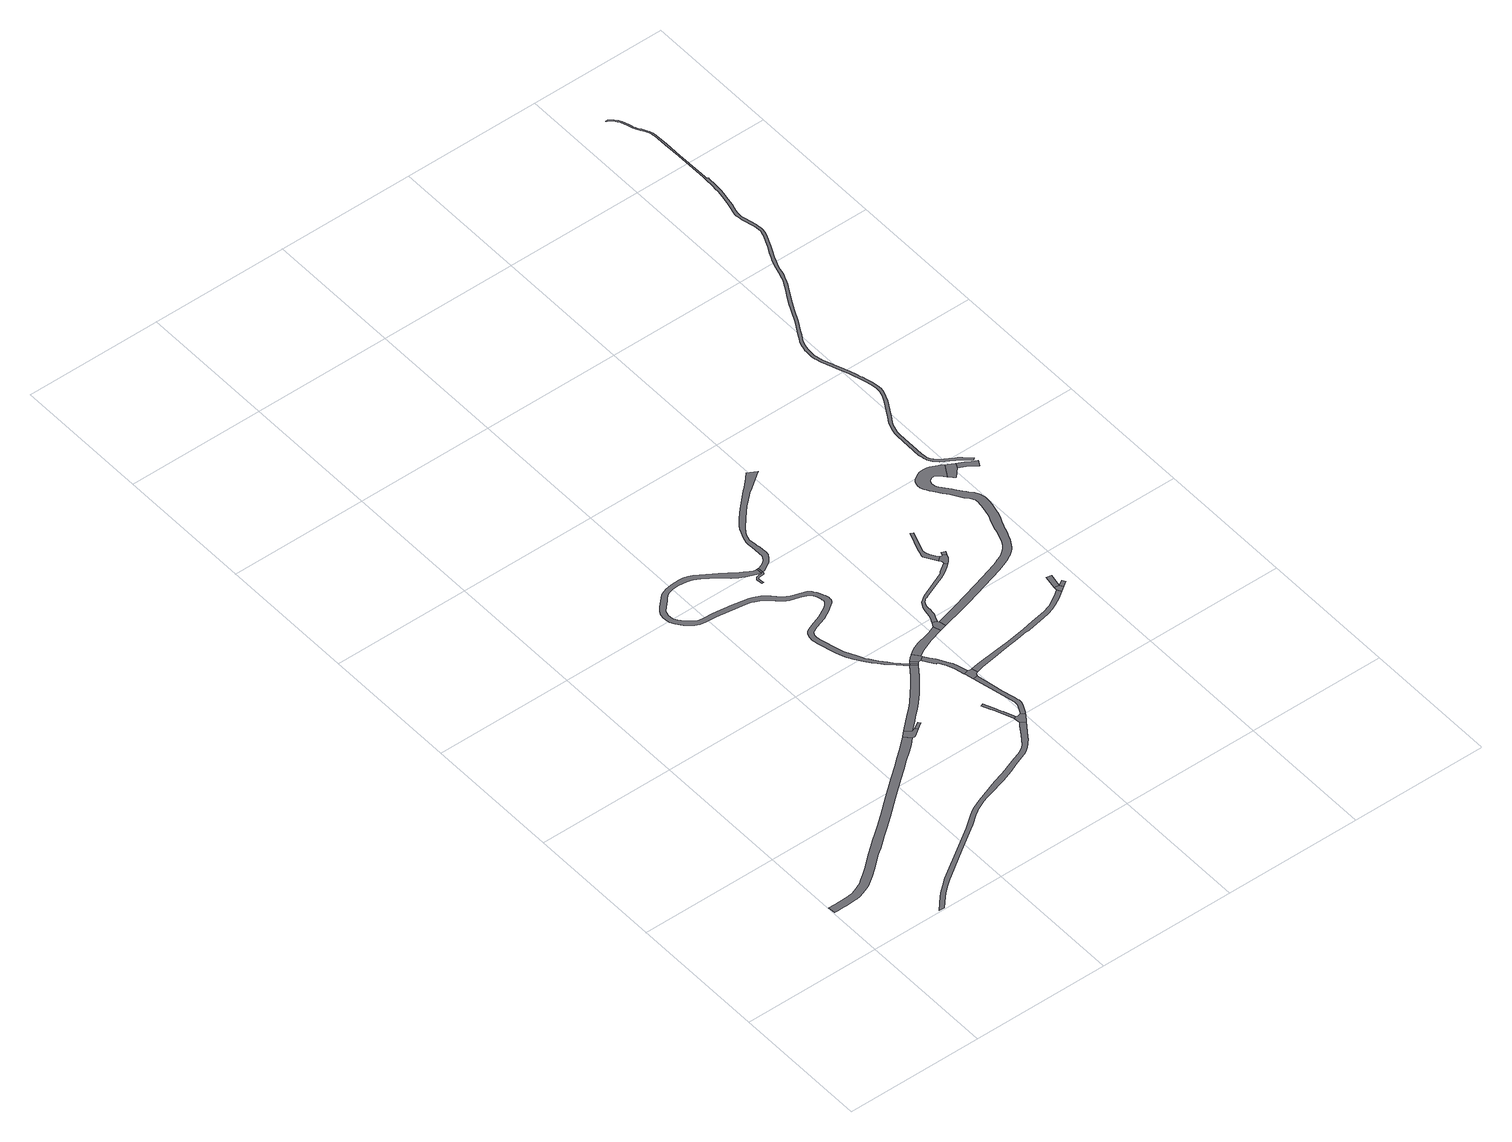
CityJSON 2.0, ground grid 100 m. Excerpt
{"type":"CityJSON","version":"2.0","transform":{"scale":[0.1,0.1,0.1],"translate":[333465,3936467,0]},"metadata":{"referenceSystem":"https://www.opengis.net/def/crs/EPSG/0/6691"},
"CityObjects":{
"road1":{"type":"Road","attributes":{"RoadStructureAttribute.sectionType":"1"},"geometry":[{"type":"MultiSurface","lod":"1","boundaries":[[[0,1,2,3,4,5,6,7,8,9,10,11,12,13,14,15,16,17,18,19,20,21,22,23,24,25,26,27,28,29,30,31,32,33,34,35,36,37,38,39,40,41,42,43,44,45,46,47,48,49,50,51,52,53,54,55,56,57]]]}]},
"road2":{"type":"Road","attributes":{"RoadStructureAttribute.sectionType":"1"},"geometry":[{"type":"MultiSurface","lod":"1","boundaries":[[[58,59,60,61,62,63,64,65,66,67,68,69,70,71,72,73,74,75,76,77,78,79,80,81,82,83,84,85,86,87,88,89,90,91,92,93,94,95,96,97,98,99,100,101,102,103,104,105,106,107,108,109,110,111,112,113,114,115,116]]]}]},
"road3":{"type":"Road","geometry":[{"type":"MultiSurface","lod":"1","boundaries":[[[117,118,119,120,31,30,121,122,123,124]]]}]},
"road4":{"type":"Road","geometry":[{"type":"MultiSurface","lod":"1","boundaries":[[[125,126,117,124]]]}]},
"road5":{"type":"Road","attributes":{"RoadStructureAttribute.sectionType":"1"},"geometry":[{"type":"MultiSurface","lod":"1","boundaries":[[[127,128,129,130,131,132,133,119,118,134,135,136,137,138,139,140,141,142,143]]]}]},
"road6":{"type":"Road","attributes":{"RoadStructureAttribute.sectionType":"1"},"geometry":[{"type":"MultiSurface","lod":"1","boundaries":[[[144,145,146,147,148,149,150,151,152,153,154,155,156,157,158,159,160,161,162,163,164,165,166,167,168,169,170,171,172,173,174,175,176,177,178,179,180,181,182,183,184,185,186,187,188,189,190,191,192,193,194,195,196,197,198,199,200,201,202,203,204,205,206,207,208,209,210,211,212,213,214,215,216,217,218,219,220,221,222,223,224,225,226,227,228,229,230,231,232,233,234,235,236,237,238,239,240,241,242,243,244,245,246,247,248,249,250,251,252,253,254,255,256,257,258,259,260,261,262,263,264,265,266,267,268,269,270,271,272,273,274,275,276,277,278,279,280,281,282,283,284,285,286,287,288,289,290,291,292,293,294,295,296,297,298,299,300,301,302,303,304,305,306,307,308,309,310,311,312,313,314,315,316,317,318,319,320,321,322,323,324]]]}]},
"road7":{"type":"Road","attributes":{"RoadStructureAttribute.sectionType":"1"},"geometry":[{"type":"MultiSurface","lod":"1","boundaries":[[[325,326,327,328,329,330,331,332,333,334,335,336,337]]]}]},
"road8":{"type":"Road","geometry":[{"type":"MultiSurface","lod":"1","boundaries":[[[338,58,116,339,340,341,342,343,344,345,346,325,337]]]}]},
"road9":{"type":"Road","geometry":[{"type":"MultiSurface","lod":"1","boundaries":[[[142,347,348,231,230,143]]]}]},
"road10":{"type":"Road","attributes":{"RoadStructureAttribute.sectionType":"1"},"geometry":[{"type":"MultiSurface","lod":"1","boundaries":[[[349,231,348,350,351]]]}]},
"road11":{"type":"Road","geometry":[{"type":"MultiSurface","lod":"1","boundaries":[[[352,353,351,350,354,355,356,357]]]}]},
"road12":{"type":"Road","attributes":{"RoadStructureAttribute.sectionType":"1"},"geometry":[{"type":"MultiSurface","lod":"1","boundaries":[[[342,358,359,360,361,362,363,364,365,366,367,368,369,370,371,372,373,374,375,376,377,343]]]}]},
"road13":{"type":"Road","geometry":[{"type":"MultiSurface","lod":"1","boundaries":[[[323,378,379,380,381,382,383,384,385,386,387,388,389,390,391,392,393,394,395,396,397,398,399,400,401,402]]]}]},
"road14":{"type":"Road","attributes":{"RoadStructureAttribute.sectionType":"1"},"geometry":[{"type":"MultiSurface","lod":"1","boundaries":[[[403,404,405,406,407,408,409,355,354,410,411,412,413,414,415,416,417,418]]]}]},
"road15":{"type":"Road","geometry":[{"type":"MultiSurface","lod":"1","boundaries":[[[419,418,417,420,421,369,368,422,423,424]]]}]},
"road16":{"type":"Road","geometry":[{"type":"MultiSurface","lod":"1","boundaries":[[[425,426,324,323,402]]]}]},
"road17":{"type":"Road","attributes":{"RoadStructureAttribute.sectionType":"1"},"geometry":[{"type":"MultiSurface","lod":"1","boundaries":[[[356,427,428,429,430,431,432,433,434,435,436,437,438,439,440,441,357]]]}]},
"road18":{"type":"Road","geometry":[{"type":"MultiSurface","lod":"1","boundaries":[[[442,443,434,433,444,445,446,447]]]}]},
"road19":{"type":"Road","attributes":{"RoadStructureAttribute.sectionType":"1"},"geometry":[{"type":"MultiSurface","lod":"1","boundaries":[[[425,448,449,450,451,452,453,454,455,456,457,458,459,460,461,462,463,464,465,466,467,468,469,470,471,472,473,474,475,476,477,478,479,480,481,482,483,484,485,486,487,488,489,490,491,492,493,426]]]}]},
"road20":{"type":"Road","attributes":{"RoadStructureAttribute.sectionType":"1"},"geometry":[{"type":"MultiSurface","lod":"1","boundaries":[[[494,495,496,497,498,499,500,501,502,503,504,505,506,424,423,507,508,509,510,511,512,513,514,515,516,517,518,519,520,521,522]]]}]},
"road21":{"type":"Road","attributes":{"RoadStructureAttribute.sectionType":"1"},"geometry":[{"type":"MultiSurface","lod":"1","boundaries":[[[523,524,525,526,527,528,529,530,531,532,533,534,535,536,537,538,443,442,539,540,541,542,543,544,545,546,547,548,549,550,551,552,553,554,555,556,557,558,559,560,561,562,563,564,565]]]}]},
"road22":{"type":"Road","geometry":[{"type":"MultiSurface","lod":"1","boundaries":[[[566,567,568,569,570,571,572,573,574,565,564,575,576,577,578,579]]]}]},
"road23":{"type":"Road","attributes":{"RoadStructureAttribute.sectionType":"1"},"geometry":[{"type":"MultiSurface","lod":"1","boundaries":[[[580,581,582,583,584,585,586,587,588,589,590,591,592,593,594,570,569]]]}]},
"road24":{"type":"Road","geometry":[{"type":"MultiSurface","lod":"1","boundaries":[[[578,595,596,579]]]}]},
"road25":{"type":"Road","attributes":{"RoadStructureAttribute.sectionType":"1"},"geometry":[{"type":"MultiSurface","lod":"1","boundaries":[[[446,597,598,599,600,601,602,603,604,605,606,607,608,609,610,611,612,613,614,615,616,617,618,619,620,621,622,623,624,625,626,627,628,629,630,631,632,633,634,635,636,637,638,639,640,641,642,643,644,645,646,647,648,649,650,651,652,653,654,655,656,657,658,659,660,661,662,663,664,665,666,667,668,669,670,671,672,673,674,675,676,677,678,679,680,681,682,683,684,685,686,687,688,689,690,691,692,693,694,695,696,697,698,699,700,701,702,703,704,447]]]}]},
"road26":{"type":"Road","geometry":[{"type":"MultiSurface","lod":"1","boundaries":[[[705,494,522,706,707]]]}]},
"road27":{"type":"Road","geometry":[{"type":"MultiSurface","lod":"1","boundaries":[[[708,709,705,707]]]}]},
"road28":{"type":"Road","attributes":{"RoadStructureAttribute.sectionType":"1"},"geometry":[{"type":"MultiSurface","lod":"1","boundaries":[[[706,710,711,707]]]}]},
"road29":{"type":"Road","geometry":[{"type":"MultiSurface","lod":"1","boundaries":[[[712,713,714,715,716,648,647]]]}]},
"road30":{"type":"Road","attributes":{"RoadStructureAttribute.sectionType":"1"},"geometry":[{"type":"MultiSurface","lod":"1","boundaries":[[[717,718,715,714,719,720,721,722]]]}]},
"road31":{"type":"Road","attributes":{"RoadStructureAttribute.sectionType":"1"},"geometry":[{"type":"MultiSurface","lod":"1","boundaries":[[[723,724,725,726,727,728,729,730,731,732,733,734,735,736,737,738,739,740,741,742,743,744,745,746,747,748,749,750,751,752,753,754,755,756,757,758,759,760,761,762,763,764,765,766,767,768,769,770,771,772,773,774,775,776,777,778,779,780,781,782,783,784,785,786,787,788,789,790,791,792,793,794,795,796,797,798,799,800,801,802,803,804,805,806,807,808,809,810,811,812,813,814,815,816,817,818,819,820,821,822,823,824,825,826,827,828,829,830,831,832,833,834,835,836,837,838,839,840,841,842,843,844,845,846,847,848,849,850,851,852,853,854,855,856,857,858,859,860,861,862,863,864,865,866,867,868,869,870,871,872,873,874,875,876,877,878,879,880,881,882,883,884,885,886,887,888,889,890,891,892,893,894,895,896,897,898,899,900,901,902,903,904,905,906,907,908,909,910,911,912,913,914,915,916,917,918,919,920,921,922,923,924,925,926,927,928,929,930,931,932,933,934,935,936,937,938,939,940,941,942,943,944,945,946,947,948,949,950,951,952,953,954,955,956,957,958]]]}]}
},
"vertices":[
[11,402,0],[43,402,0],[59,403,0],[102,403,0],[146,404,0],[158,405,0],[171,406,0],[177,407,0],[183,407,0],[194,408,0],[216,413,0],[248,422,0],[294,440,0],[321,452,0],[350,473,0],[387,501,0],[430,535,0],[483,578,0],[536,622,0],[581,657,0],[629,696,0],[667,726,0],[719,767,0],[798,829,0],[923,932,0],[1053,1040,0],[1129,1101,0],[1183,1145,0],[1242,1192,0],[1292,1233,0],[1335,1274,0],[1294,1318,0],[1252,1278,0],[1204,1238,0],[1145,1192,0],[1091,1147,0],[1015,1087,0],[885,979,0],[761,876,0],[682,814,0],[629,773,0],[591,743,0],[543,704,0],[498,669,0],[445,625,0],[392,581,0],[350,548,0],[314,521,0],[289,503,0],[272,494,0],[247,482,0],[219,471,0],[201,464,0],[186,461,0],[167,459,0],[143,457,0],[60,456,0],[10,458,0],
[1931,960,0],[1926,953,0],[1916,940,0],[1915,939,0],[1870,872,0],[1824,805,0],[1803,785,0],[1778,768,0],[1753,756,0],[1710,740,0],[1642,714,0],[1599,698,0],[1563,684,0],[1489,661,0],[1313,597,0],[1251,566,0],[1231,555,0],[1195,531,0],[1129,480,0],[1096,456,0],[941,353,0],[750,224,0],[722,204,0],[671,162,0],[624,122,0],[601,99,0],[520,11,0],[559,9,0],[623,79,0],[644,100,0],[690,139,0],[741,180,0],[767,199,0],[957,328,0],[1113,431,0],[1147,456,0],[1212,507,0],[1247,529,0],[1265,539,0],[1327,570,0],[1361,583,0],[1398,594,0],[1539,636,0],[1623,666,0],[1681,690,0],[1750,716,0],[1779,731,0],[1799,740,0],[1821,755,0],[1830,762,0],[1836,768,0],[1847,779,0],[1855,788,0],[1860,793,0],[1876,811,0],[1893,834,0],[1943,906,0],[1948,914,0],[1964,936,0],
[1400,1328,0],[1369,1317,0],[1334,1355,0],[1315,1338,0],[1342,1272,0],[1351,1272,0],[1358,1274,0],[1412,1310,0],
[1457,1341,0],[1445,1358,0],
[1688,1728,0],[1661,1692,0],[1611,1628,0],[1567,1579,0],[1516,1523,0],[1478,1485,0],[1441,1452,0],[1438,1378,0],[1477,1414,0],[1514,1446,0],[1554,1487,0],[1607,1543,0],[1651,1594,0],[1703,1660,0],[1733,1699,0],[1761,1739,0],[1718,1769,0],
[1509,3009,0],[1490,3012,0],[1470,3022,0],[1438,3042,0],[1416,3056,0],[1357,3095,0],[1311,3130,0],[1245,3173,0],[1177,3213,0],[1146,3227,0],[1115,3236,0],[1087,3239,0],[1019,3236,0],[997,3234,0],[976,3229,0],[947,3221,0],[930,3212,0],[919,3204,0],[902,3189,0],[884,3170,0],[845,3131,0],[821,3104,0],[808,3077,0],[803,3047,0],[803,3022,0],[809,2990,0],[825,2958,0],[858,2915,0],[891,2891,0],[912,2874,0],[944,2860,0],[984,2851,0],[1059,2846,0],[1195,2828,0],[1268,2817,0],[1308,2808,0],[1327,2800,0],[1370,2780,0],[1409,2748,0],[1433,2724,0],[1481,2682,0],[1501,2672,0],[1533,2661,0],[1577,2648,0],[1607,2636,0],[1614,2634,0],[1628,2623,0],[1638,2609,0],[1650,2588,0],[1656,2577,0],[1658,2570,0],[1660,2560,0],[1661,2551,0],[1661,2540,0],[1660,2533,0],[1658,2524,0],[1655,2520,0],[1653,2516,0],[1649,2512,0],[1643,2506,0],[1631,2497,0],[1618,2487,0],[1549,2447,0],[1469,2420,0],[1433,2403,0],[1419,2396,0],[1413,2389,0],[1405,2379,0],[1398,2363,0],[1394,2350,0],[1392,2335,0],[1391,2324,0],[1393,2301,0],[1399,2271,0],[1430,2156,0],[1435,2141,0],[1444,2109,0],[1463,2068,0],[1487,2025,0],[1519,1975,0],[1551,1936,0],[1576,1907,0],[1603,1878,0],[1636,1847,0],[1659,1823,0],[1690,1793,0],[1718,1770,0],[1728,1781,0],[1684,1820,0],[1669,1835,0],[1652,1854,0],[1630,1880,0],[1593,1925,0],[1558,1974,0],[1543,1993,0],[1535,2008,0],[1514,2053,0],[1507,2066,0],[1497,2085,0],[1480,2123,0],[1471,2152,0],[1466,2167,0],[1435,2281,0],[1429,2307,0],[1427,2324,0],[1428,2331,0],[1429,2342,0],[1432,2350,0],[1436,2361,0],[1440,2366,0],[1441,2367,0],[1449,2371,0],[1482,2386,0],[1564,2414,0],[1639,2457,0],[1653,2468,0],[1670,2481,0],[1687,2494,0],[1694,2500,0],[1698,2506,0],[1701,2512,0],[1703,2518,0],[1704,2525,0],[1705,2531,0],[1705,2538,0],[1704,2545,0],[1702,2554,0],[1697,2569,0],[1692,2580,0],[1683,2602,0],[1673,2620,0],[1669,2628,0],[1654,2648,0],[1632,2665,0],[1589,2682,0],[1544,2695,0],[1515,2706,0],[1509,2709,0],[1501,2714,0],[1459,2751,0],[1434,2775,0],[1390,2812,0],[1342,2834,0],[1319,2843,0],[1275,2853,0],[1200,2865,0],[1062,2883,0],[989,2888,0],[956,2895,0],[932,2906,0],[919,2916,0],[884,2944,0],[857,2978,0],[845,3003,0],[841,3025,0],[841,3044,0],[845,3065,0],[853,3082,0],[873,3105,0],[911,3143,0],[928,3161,0],[943,3175,0],[954,3184,0],[966,3191,0],[992,3198,0],[1008,3201,0],[1029,3202,0],[1053,3202,0],[1110,3197,0],[1131,3192,0],[1152,3183,0],[1193,3162,0],[1239,3134,0],[1261,3117,0],[1343,3049,0],[1382,3023,0],[1417,3004,0],[1458,2985,0],[1499,2971,0],[1515,2969,0],[1513,3009,0],
[1946,1016,0],[1913,1098,0],[1906,1113,0],[1894,1145,0],[1884,1169,0],[1856,1228,0],[1838,1219,0],[1866,1161,0],[1876,1138,0],[1888,1106,0],[1894,1090,0],[1914,1040,0],[1927,1009,0],
[1929,991,0],[1973,949,0],[1998,985,0],[2000,987,0],[2008,999,0],[1982,1015,0],[1971,1012,0],[1959,1010,0],[1952,1011,0],
[1763,1741,0],[1768,1747,0],
[1741,1797,0],[1779,1760,0],[1742,1798,0],
[1781,1834,0],[1762,1819,0],[1797,1761,0],[1829,1782,0],[1823,1790,0],[1787,1838,0],
[2015,1010,0],[2040,1059,0],[2040,1061,0],[2044,1071,0],[2049,1092,0],[2051,1114,0],[2049,1125,0],[2042,1155,0],[2021,1240,0],[2007,1310,0],[1982,1438,0],[1949,1431,0],[1963,1369,0],[2000,1205,0],[2020,1119,0],[2020,1113,0],[2019,1096,0],[2015,1079,0],[2013,1073,0],[1989,1025,0],
[1515,2964,0],[1513,2962,0],[1510,2960,0],[1495,2960,0],[1483,2959,0],[1472,2956,0],[1464,2949,0],[1457,2938,0],[1457,2925,0],[1458,2912,0],[1461,2902,0],[1463,2893,0],[1476,2895,0],[1472,2914,0],[1471,2925,0],[1471,2934,0],[1473,2940,0],[1480,2945,0],[1487,2947,0],[1495,2947,0],[1513,2948,0],[1519,2950,0],[1524,2953,0],[1528,2960,0],[1529,2968,0],
[1963,1521,0],[1958,1545,0],[1948,1580,0],[1933,1617,0],[1920,1642,0],[1877,1713,0],[1852,1748,0],[1821,1727,0],[1845,1692,0],[1855,1674,0],[1862,1680,0],[1894,1627,0],[1906,1604,0],[1919,1571,0],[1933,1504,0],[1967,1511,0],
[1982,1504,0],[1936,1491,0],[1942,1464,0],[1994,1460,0],[2006,1463,0],[1994,1505,0],
[1529,2970,0],[1526,3010,0],
[1836,1800,0],[1855,1812,0],[1880,1823,0],[1903,1833,0],[1917,1838,0],[1957,1854,0],[2057,1884,0],[2041,1938,0],[1987,1916,0],[1943,1903,0],[1903,1893,0],[1881,1887,0],[1857,1879,0],[1827,1865,0],[1802,1850,0],
[2089,1959,0],[2061,1974,0],[2073,1889,0],[2097,1895,0],[2109,1898,0],[2097,1947,0],
[1541,2972,0],[1562,2981,0],[1594,2999,0],[1613,3014,0],[1627,3031,0],[1649,3066,0],[1651,3077,0],[1652,3083,0],[1652,3101,0],[1650,3147,0],[1646,3171,0],[1645,3180,0],[1640,3236,0],[1644,3258,0],[1652,3282,0],[1665,3305,0],[1682,3327,0],[1740,3394,0],[1814,3475,0],[1836,3493,0],[1897,3548,0],[1931,3573,0],[2030,3644,0],[2056,3661,0],[1991,3698,0],[1957,3661,0],[1900,3605,0],[1879,3589,0],[1841,3553,0],[1765,3478,0],[1710,3419,0],[1685,3392,0],[1672,3375,0],[1668,3371,0],[1655,3347,0],[1632,3298,0],[1620,3267,0],[1610,3229,0],[1608,3208,0],[1610,3174,0],[1612,3077,0],[1608,3067,0],[1593,3043,0],[1580,3033,0],[1556,3019,0],[1528,3010,0],
[2830,1706,0],[2813,1692,0],[2793,1679,0],[2709,1630,0],[2687,1622,0],[2660,1611,0],[2627,1604,0],[2543,1588,0],[2461,1572,0],[2320,1551,0],[2254,1542,0],[2241,1540,0],[2051,1516,0],[2058,1475,0],[2150,1493,0],[2279,1515,0],[2338,1525,0],[2402,1533,0],[2440,1539,0],[2464,1542,0],[2480,1544,0],[2524,1552,0],[2618,1568,0],[2662,1579,0],[2704,1593,0],[2744,1612,0],[2793,1638,0],[2811,1650,0],[2850,1678,0],
[2377,2280,0],[2367,2271,0],[2359,2267,0],[2169,2181,0],[2159,2176,0],[2151,2171,0],[2138,2161,0],[2123,2149,0],[2112,2133,0],[2102,2116,0],[2096,2096,0],[2090,2074,0],[2087,2053,0],[2082,2027,0],[2075,2004,0],[2063,1977,0],[2106,1996,0],[2111,2009,0],[2115,2021,0],[2118,2032,0],[2120,2043,0],[2121,2060,0],[2120,2094,0],[2120,2098,0],[2124,2108,0],[2130,2125,0],[2134,2132,0],[2139,2139,0],[2145,2145,0],[2153,2151,0],[2161,2156,0],[2169,2159,0],[2189,2167,0],[2322,2224,0],[2325,2225,0],[2338,2230,0],[2345,2234,0],[2384,2253,0],[2402,2264,0],[2441,2293,0],[2446,2297,0],[2455,2305,0],[2438,2325,0],
[2474,2381,0],[2471,2379,0],[2466,2379,0],[2460,2382,0],[2428,2362,0],[2440,2343,0],[2441,2338,0],[2442,2333,0],[2440,2328,0],[2471,2320,0],[2482,2331,0],[2489,2341,0],[2502,2372,0],[2477,2384,0],
[2439,2406,0],[2419,2439,0],[2419,2440,0],[2409,2463,0],[2407,2475,0],[2406,2483,0],[2407,2488,0],[2412,2508,0],[2461,2646,0],[2440,2654,0],[2389,2509,0],[2382,2489,0],[2376,2472,0],[2373,2460,0],[2374,2450,0],
[2512,2395,0],[2486,2405,0],
[2276,1942,0],[2343,1962,0],[2510,2013,0],[2668,2061,0],[2688,2068,0],[2711,2077,0],[2735,2088,0],[2765,2102,0],[2789,2115,0],[2795,2119,0],[2805,2125,0],[2825,2140,0],[2839,2155,0],[2851,2169,0],[2863,2186,0],[2873,2203,0],[2884,2224,0],[2900,2262,0],[2906,2276,0],[2920,2318,0],[2929,2343,0],[2945,2380,0],[2955,2403,0],[2970,2443,0],[2982,2488,0],[2991,2532,0],[2996,2563,0],[2997,2583,0],[2998,2609,0],[2992,2630,0],[2989,2642,0],[2983,2660,0],[2970,2681,0],[2956,2696,0],[2938,2719,0],[2923,2738,0],[2900,2770,0],[2883,2791,0],[2830,2860,0],[2820,2879,0],[2816,2895,0],[2816,2909,0],[2820,2920,0],[2825,2929,0],[2835,2938,0],[2847,2943,0],[2860,2945,0],[2873,2943,0],[2882,2937,0],[2899,2924,0],[2929,2891,0],[2982,2981,0],[2964,2992,0],[2933,3009,0],[2899,3024,0],[2879,3031,0],[2856,3033,0],[2834,3031,0],[2819,3028,0],[2804,3022,0],[2792,3016,0],[2777,3008,0],[2759,2994,0],[2747,2981,0],[2740,2963,0],[2737,2945,0],[2738,2922,0],[2748,2896,0],[2756,2882,0],[2767,2865,0],[2781,2847,0],[2816,2797,0],[2844,2761,0],[2852,2751,0],[2873,2717,0],[2895,2684,0],[2917,2656,0],[2926,2647,0],[2932,2636,0],[2936,2625,0],[2938,2616,0],[2939,2608,0],[2938,2596,0],[2936,2584,0],[2933,2568,0],[2925,2523,0],[2910,2462,0],[2896,2427,0],[2871,2352,0],[2865,2331,0],[2856,2304,0],[2847,2280,0],[2834,2247,0],[2825,2229,0],[2817,2216,0],[2808,2203,0],[2798,2191,0],[2788,2181,0],[2774,2170,0],[2762,2163,0],[2740,2151,0],[2712,2137,0],[2690,2127,0],[2670,2119,0],[2652,2113,0],[2616,2101,0],[2473,2057,0],[2261,1993,0],
[2834,1732,0],[2886,1704,0],[2869,1727,0],
[2889,1825,0],[2849,1830,0],
[2921,1730,0],[2908,1751,0],
[2954,2864,0],[2967,2852,0],[3024,2913,0],[3041,2948,0],[2998,2972,0],
[3129,2900,0],[3093,2922,0],[3075,2888,0],[3107,2868,0],[3144,2839,0],[3164,2879,0],
[3160,2915,0],[3105,2964,0],[3083,2979,0],[3068,2987,0],[3037,3005,0],[3010,3022,0],[2986,3037,0],[2976,3048,0],[2958,3066,0],[2946,3082,0],[2941,3092,0],[2938,3101,0],[2936,3108,0],[2934,3119,0],[2933,3135,0],[2931,3147,0],[2931,3354,0],[2935,3385,0],[2941,3408,0],[2946,3431,0],[2950,3442,0],[2956,3456,0],[2966,3475,0],[2989,3514,0],[3017,3562,0],[3057,3631,0],[3076,3670,0],[3086,3700,0],[3092,3722,0],[3094,3740,0],[3095,3766,0],[3091,3788,0],[3086,3813,0],[3078,3848,0],[3066,3891,0],[3065,3896,0],[3053,3937,0],[3040,3973,0],[3024,4015,0],[2970,4160,0],[2967,4172,0],[2965,4182,0],[2961,4200,0],[2958,4213,0],[2957,4223,0],[2957,4238,0],[2959,4273,0],[2960,4291,0],[2963,4304,0],[2968,4322,0],[2975,4346,0],[2983,4365,0],[2993,4384,0],[3008,4409,0],[3027,4443,0],[3065,4512,0],[3108,4604,0],[3137,4659,0],[3162,4705,0],[3196,4763,0],[3217,4802,0],[3233,4836,0],[3243,4861,0],[3252,4885,0],[3260,4911,0],[3266,4937,0],[3279,4978,0],[3292,5012,0],[3304,5040,0],[3323,5079,0],[3346,5125,0],[3366,5168,0],[3385,5213,0],[3395,5242,0],[3399,5262,0],[3400,5286,0],[3398,5304,0],[3395,5324,0],[3373,5416,0],[3369,5431,0],[3368,5446,0],[3368,5461,0],[3369,5475,0],[3374,5499,0],[3379,5522,0],[3388,5553,0],[3393,5578,0],[3399,5605,0],[3406,5642,0],[3413,5691,0],[3415,5717,0],[3418,5757,0],[3421,5814,0],[3421,5822,0],[3420,5825,0],[3418,5826,0],[3412,5826,0],[3411,5827,0],[3411,5848,0],[3412,5882,0],[3409,6087,0],[3407,6214,0],[3403,6313,0],[3402,6330,0],[3400,6341,0],[3397,6350,0],[3391,6365,0],[3382,6386,0],[3367,6413,0],[3355,6433,0],[3347,6448,0],[3343,6459,0],[3339,6473,0],[3333,6493,0],[3324,6517,0],[3315,6540,0],[3303,6560,0],[3286,6580,0],[3266,6597,0],[3257,6603,0],[3240,6603,0],[3248,6597,0],[3260,6589,0],[3279,6573,0],[3294,6554,0],[3306,6535,0],[3315,6514,0],[3323,6490,0],[3329,6470,0],[3333,6456,0],[3338,6444,0],[3346,6428,0],[3358,6408,0],[3373,6381,0],[3382,6361,0],[3388,6347,0],[3390,6338,0],[3392,6329,0],[3393,6313,0],[3397,6214,0],[3399,6087,0],[3402,5881,0],[3401,5849,0],[3401,5815,0],[3398,5758,0],[3395,5719,0],[3393,5694,0],[3386,5645,0],[3379,5608,0],[3374,5583,0],[3368,5557,0],[3360,5527,0],[3354,5503,0],[3349,5478,0],[3348,5462,0],[3348,5446,0],[3350,5428,0],[3354,5411,0],[3376,5320,0],[3378,5302,0],[3380,5285,0],[3379,5265,0],[3375,5247,0],[3367,5220,0],[3348,5176,0],[3328,5134,0],[3305,5088,0],[3286,5048,0],[3273,5019,0],[3260,4985,0],[3247,4942,0],[3240,4916,0],[3233,4891,0],[3224,4868,0],[3215,4844,0],[3199,4811,0],[3178,4773,0],[3145,4715,0],[3119,4669,0],[3091,4613,0],[3047,4521,0],[3009,4453,0],[2991,4419,0],[2976,4394,0],[2965,4373,0],[2956,4353,0],[2948,4327,0],[2944,4309,0],[2940,4293,0],[2939,4274,0],[2937,4238,0],[2937,4222,0],[2938,4210,0],[2941,4196,0],[2945,4179,0],[2947,4167,0],[2951,4153,0],[3005,4008,0],[3021,3966,0],[3034,3931,0],[3045,3894,0],[3047,3885,0],[3059,3843,0],[3067,3809,0],[3071,3784,0],[3075,3765,0],[3074,3742,0],[3072,3725,0],[3067,3705,0],[3058,3678,0],[3039,3640,0],[3000,3572,0],[2972,3525,0],[2948,3484,0],[2938,3464,0],[2932,3449,0],[2927,3437,0],[2922,3413,0],[2915,3388,0],[2911,3355,0],[2911,3146,0],[2913,3133,0],[2915,3116,0],[2916,3104,0],[2919,3095,0],[2923,3084,0],[2929,3072,0],[2943,3053,0],[2961,3034,0],[2974,3022,0],[2999,3005,0],[3026,2988,0],[3058,2970,0],[3073,2962,0],[3093,2947,0],[3147,2900,0]
]}
